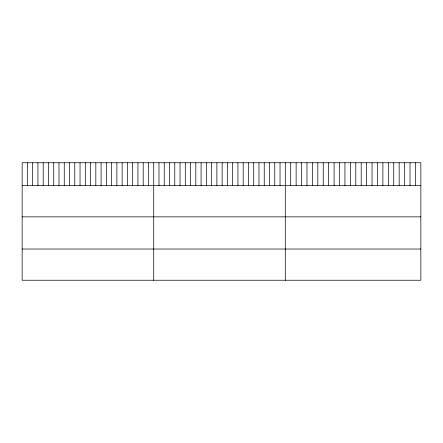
<?xml version="1.0" encoding="UTF-8"?>
<svg xmlns="http://www.w3.org/2000/svg" width="443" height="443" viewBox="0 0 443 443"><rect width="100%" height="100%" fill="white"/><g stroke="black" fill="none" stroke-linecap="round" stroke-linejoin="round"><path stroke-width="0.66" d="M420.85 185.639L420.85 280.247L22.15 280.247L22.15 162.753L420.85 162.753L420.85 185.639L22.15 185.639M22.15 216.86L420.85 216.86M22.15 249.027L420.85 249.027M415.429 162.753L415.429 185.639M410.008 162.753L410.008 185.639M404.581 162.753L404.581 185.639M399.16 162.753L399.16 185.639M393.738 162.753L393.738 185.639M388.317 162.753L388.317 185.639M382.896 162.753L382.896 185.639M377.469 162.753L377.469 185.639M372.048 162.753L372.048 185.639M366.627 162.753L366.627 185.639M361.206 162.753L361.206 185.639M355.784 162.753L355.784 185.639M350.358 162.753L350.358 185.639M344.936 162.753L344.936 185.639M339.515 162.753L339.515 185.639M334.094 162.753L334.094 185.639M328.673 162.753L328.673 185.639M323.246 162.753L323.246 185.639M317.825 162.753L317.825 185.639M312.404 162.753L312.404 185.639M306.982 162.753L306.982 185.639M301.561 162.753L301.561 185.639M296.134 162.753L296.134 185.639M290.713 162.753L290.713 185.639M285.292 162.753L285.292 280.247M280.031 162.753L280.031 185.639M274.765 162.753L274.765 185.639M269.505 162.753L269.505 185.639M264.238 162.753L264.238 185.639M258.978 162.753L258.978 185.639M253.717 162.753L253.717 185.639M248.451 162.753L248.451 185.639M243.19 162.753L243.19 185.639M237.924 162.753L237.924 185.639M232.664 162.753L232.664 185.639M227.403 162.753L227.403 185.639M222.137 162.753L222.137 185.639M216.876 162.753L216.876 185.639M211.61 162.753L211.61 185.639M206.349 162.753L206.349 185.639M201.089 162.753L201.089 185.639M195.823 162.753L195.823 185.639M190.562 162.753L190.562 185.639M185.296 162.753L185.296 185.639M180.035 162.753L180.035 185.639M174.775 162.753L174.775 185.639M169.508 162.753L169.508 185.639M164.248 162.753L164.248 185.639M158.982 162.753L158.982 185.639M153.721 162.753L153.721 280.247M148.46 162.753L148.46 185.639M143.194 162.753L143.194 185.639M137.934 162.753L137.934 185.639M132.667 162.753L132.667 185.639M127.407 162.753L127.407 185.639M122.146 162.753L122.146 185.639M116.88 162.753L116.88 185.639M111.619 162.753L111.619 185.639M106.353 162.753L106.353 185.639M101.093 162.753L101.093 185.639M95.832 162.753L95.832 185.639M90.566 162.753L90.566 185.639M85.305 162.753L85.305 185.639M80.039 162.753L80.039 185.639M74.778 162.753L74.778 185.639M69.518 162.753L69.518 185.639M64.252 162.753L64.252 185.639M58.991 162.753L58.991 185.639M53.725 162.753L53.725 185.639M48.464 162.753L48.464 185.639M43.204 162.753L43.204 185.639M37.937 162.753L37.937 185.639M32.677 162.753L32.677 185.639M27.411 162.753L27.411 185.639"/></g></svg>
